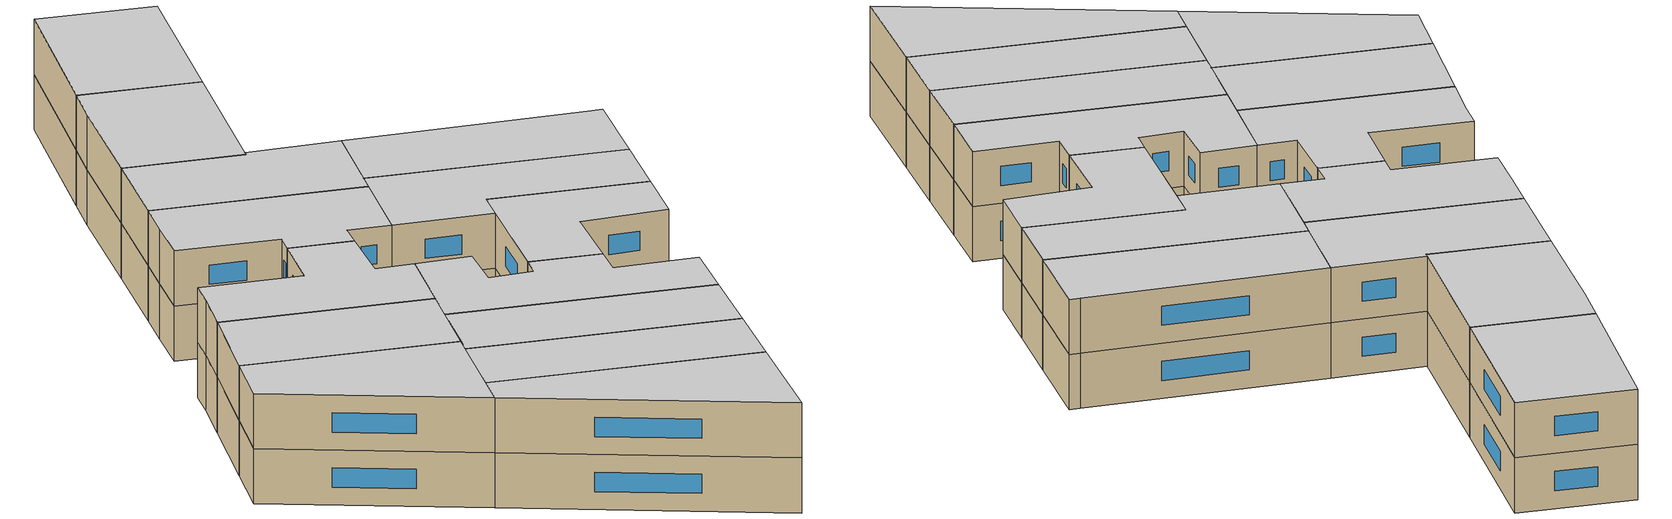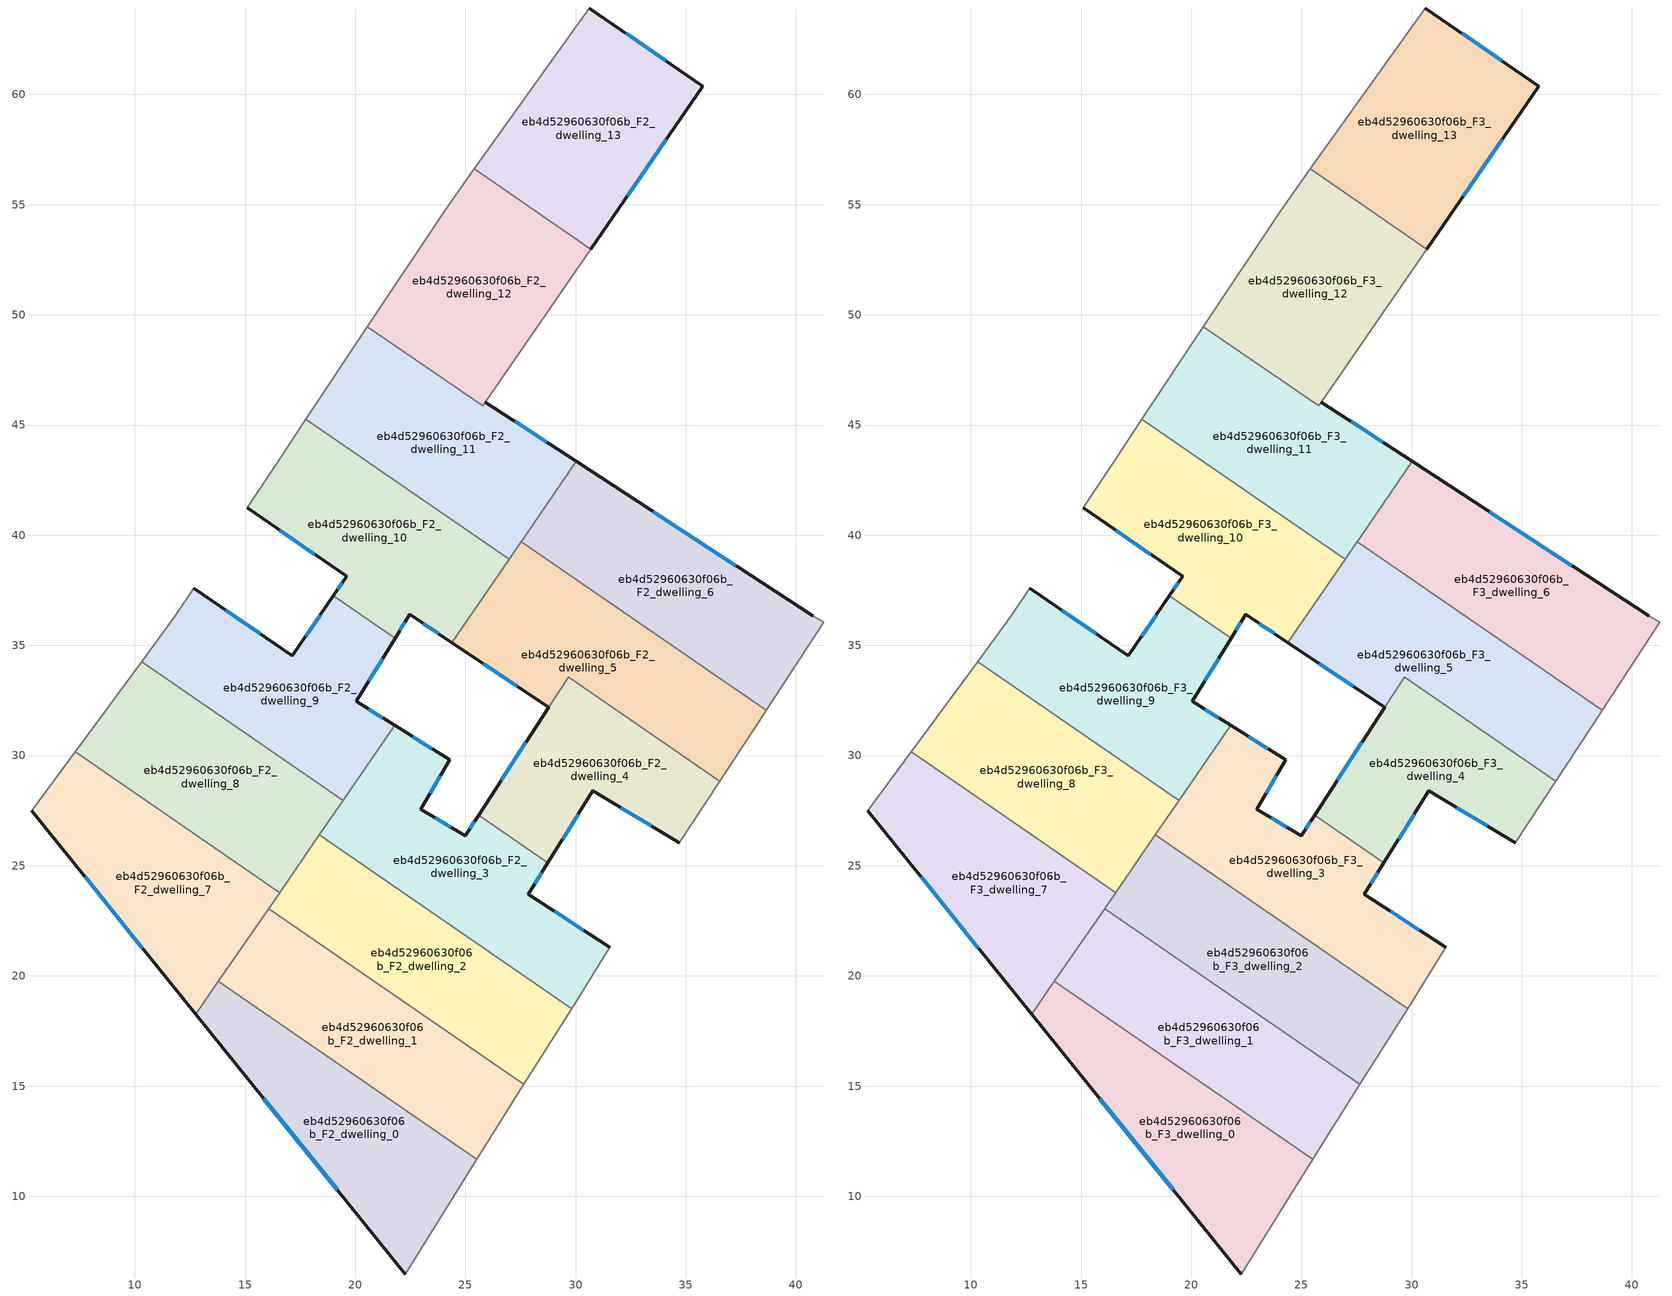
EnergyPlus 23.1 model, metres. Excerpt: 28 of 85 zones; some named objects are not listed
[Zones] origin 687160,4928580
eb4d52960630f06b_F2_dwelling_0
 floor to eb4d52960630f06b_F1_dwelling_0 (EU_floor_Construction): 25.53,11.68 22.26,6.48 12.77,18.26 13.8,19.75 z6
 wall outside (EU_wall_Construction): 12.77,18.26 22.26,6.48 z6:9
 wall to eb4d52960630f06b_F2_dwelling_1 (EU_wall_Construction): 25.53,11.68 13.8,19.75 z6:9
 wall adiabatic (EU_wall_Construction): 22.26,6.48 25.53,11.68 z6:9
 wall to eb4d52960630f06b_F2_dwelling_7 (EU_wall_Construction): 13.8,19.75 12.77,18.26 z6:9
 window (EU_Window_Construction): 15.86,14.43 19.17,10.31 z6.98:8.02
eb4d52960630f06b_F2_dwelling_1
 floor to eb4d52960630f06b_F1_dwelling_1 (EU_floor_Construction): 27.66,15.08 25.53,11.68 13.8,19.75 16.07,23.05 z6
 wall to eb4d52960630f06b_F2_dwelling_2 (EU_wall_Construction): 27.66,15.08 16.07,23.05 z6:9
 wall adiabatic (EU_wall_Construction): 25.53,11.68 27.66,15.08 z6:9
 wall to eb4d52960630f06b_F2_dwelling_7 (EU_wall_Construction): 16.07,23.05 13.8,19.75 z6:9
eb4d52960630f06b_F2_dwelling_10
 floor to eb4d52960630f06b_F1_dwelling_10 (EU_floor_Construction): 26.98,38.91 24.38,35.13 22.47,36.41 21.81,35.33 19.01,37.25 19.61,38.13 15.1,41.25 16.54,43.42 17.76,45.25 z6
 wall outside (EU_wall_Construction): 21.81,35.33 22.47,36.41 24.38,35.13 / 15.1,41.25 19.61,38.13 19.01,37.25 z6:9
 wall adiabatic (EU_wall_Construction): 17.76,45.25 16.54,43.42 15.1,41.25 z6:9
 wall to eb4d52960630f06b_F2_dwelling_11 (EU_wall_Construction): 26.98,38.91 17.76,45.25 z6:9
 wall to eb4d52960630f06b_F2_dwelling_9 (EU_wall_Construction): 19.01,37.25 21.81,35.33 z6:9
 wall to eb4d52960630f06b_F2_dwelling_5 (EU_wall_Construction): 24.38,35.13 26.98,38.91 z6:9
 window (EU_Window_Construction): 23.09,35.99 23.76,35.54 / 22.03,35.68 22.26,36.05 / 19.42,37.85 19.21,37.54 / 16.57,40.23 18.15,39.15 z6.98:8.02
eb4d52960630f06b_F2_dwelling_11
 floor to eb4d52960630f06b_F1_dwelling_11 (EU_floor_Construction): 25.91,46.04 30.04,43.35 26.98,38.91 17.76,45.25 20.56,49.46 25.79,45.86 z6
 wall outside (EU_wall_Construction): 30.04,43.35 25.91,46.04 z6:9
 wall adiabatic (EU_wall_Construction): 20.56,49.46 17.76,45.25 z6:9
 wall to eb4d52960630f06b_F2_dwelling_12 (EU_wall_Construction): 25.91,46.04 25.79,45.86 20.56,49.46 z6:9
 wall to eb4d52960630f06b_F2_dwelling_6 (EU_wall_Construction): 27.54,39.72 27.73,40 30.04,43.35 z6:9
 wall to eb4d52960630f06b_F2_dwelling_5 (EU_wall_Construction): 26.98,38.91 27.51,39.67 27.54,39.71 z6:9
 window (EU_Window_Construction): 28.7,44.23 27.25,45.17 z6.98:8.02
eb4d52960630f06b_F2_dwelling_12
 floor to eb4d52960630f06b_F1_dwelling_12 (EU_floor_Construction): 30.69,52.99 25.91,46.04 25.79,45.86 20.56,49.46 24.06,54.73 25.41,56.62 z6
 wall adiabatic (EU_wall_Construction): 25.41,56.62 24.06,54.73 20.56,49.46 / 25.91,46.04 30.69,52.99 z6:9
 wall to eb4d52960630f06b_F2_dwelling_13 (EU_wall_Construction): 30.69,52.99 25.41,56.62 z6:9
eb4d52960630f06b_F2_dwelling_13
 floor to eb4d52960630f06b_F1_dwelling_13 (EU_floor_Construction): 35.77,60.37 30.69,52.99 25.41,56.62 30.62,63.92 z6
 wall outside (EU_wall_Construction): 30.69,52.99 35.77,60.37 30.62,63.92 z6:9
 wall adiabatic (EU_wall_Construction): 30.62,63.92 25.41,56.62 z6:9
 window (EU_Window_Construction): 34.1,61.53 32.3,62.77 / 32.34,55.39 34.12,57.97 z6.98:8.02
eb4d52960630f06b_F2_dwelling_2
 floor to eb4d52960630f06b_F1_dwelling_2 (EU_floor_Construction): 29.82,18.52 27.66,15.08 16.07,23.05 18.37,26.4 z6
 wall to eb4d52960630f06b_F2_dwelling_3 (EU_wall_Construction): 29.82,18.52 18.37,26.4 z6:9
 wall adiabatic (EU_wall_Construction): 27.66,15.08 29.82,18.52 z6:9
 wall to eb4d52960630f06b_F2_dwelling_8 (EU_wall_Construction): 18.37,26.4 16.57,23.78 z6:9
 wall to eb4d52960630f06b_F2_dwelling_7 (EU_wall_Construction): 16.57,23.78 16.07,23.05 z6:9
eb4d52960630f06b_F2_dwelling_3
 floor to eb4d52960630f06b_F1_dwelling_3 (EU_floor_Construction): 28.75,25.14 27.86,23.71 31.56,21.29 29.82,18.52 18.37,26.4 21.79,31.37 24.29,29.8 22.97,27.58 24.99,26.37 25.6,27.3 z6
 wall outside (EU_wall_Construction): 25.6,27.3 24.99,26.37 22.97,27.58 24.29,29.8 21.79,31.37 / 31.56,21.29 27.86,23.71 28.75,25.14 z6:9
 wall to eb4d52960630f06b_F2_dwelling_4 (EU_wall_Construction): 28.75,25.14 25.6,27.3 z6:9
 wall adiabatic (EU_wall_Construction): 29.82,18.52 31.56,21.29 z6:9
 wall to eb4d52960630f06b_F2_dwelling_9 (EU_wall_Construction): 21.79,31.37 19.45,27.96 z6:9
 wall to eb4d52960630f06b_F2_dwelling_8 (EU_wall_Construction): 19.45,27.96 18.37,26.4 z6:9
 window (EU_Window_Construction): 24.33,26.76 23.63,27.18 / 25.4,27 25.19,26.67 / 28.15,24.18 28.46,24.68 / 30.36,22.08 29.06,22.93 / 23.48,30.31 22.61,30.86 / 23.4,28.3 23.86,29.08 z6.98:8.02
eb4d52960630f06b_F2_dwelling_4
 floor to eb4d52960630f06b_F1_dwelling_4 (EU_floor_Construction): 36.55,28.84 34.71,26.04 30.78,28.42 28.75,25.14 25.6,27.3 29.69,33.57 z6
 wall outside (EU_wall_Construction): 28.75,25.14 30.78,28.42 34.71,26.04 / 28.78,32.18 25.6,27.3 z6:9
 wall adiabatic (EU_wall_Construction): 34.71,26.04 36.55,28.84 z6:9
 wall to eb4d52960630f06b_F2_dwelling_5 (EU_wall_Construction): 36.55,28.84 29.69,33.57 / 29.68,33.57 28.78,32.18 z6:9
 window (EU_Window_Construction): 32.06,27.64 33.43,26.81 / 29.41,26.2 30.12,27.35 / 27.75,30.6 26.64,28.89 z6.98:8.02
eb4d52960630f06b_F2_dwelling_5
 floor to eb4d52960630f06b_F1_dwelling_5 (EU_floor_Construction): 38.66,32.06 38.63,32.02 36.55,28.84 29.68,33.57 28.78,32.18 24.38,35.13 27.51,39.67 27.54,39.71 z6
 wall outside (EU_wall_Construction): 24.38,35.13 28.78,32.18 z6:9
 wall to eb4d52960630f06b_F2_dwelling_6 (EU_wall_Construction): 38.66,32.06 27.54,39.71 z6:9
 wall adiabatic (EU_wall_Construction): 36.55,28.84 38.63,32.02 38.66,32.06 z6:9
 window (EU_Window_Construction): 25.81,34.17 27.35,33.14 z6.98:8.02
eb4d52960630f06b_F2_dwelling_6
 floor to eb4d52960630f06b_F1_dwelling_6 (EU_floor_Construction): 40.76,36.34 41.26,36.04 38.66,32.06 27.54,39.71 27.73,40 30.04,43.35 z6
 wall outside (EU_wall_Construction): 40.76,36.34 30.04,43.35 z6:9
 wall adiabatic (EU_wall_Construction): 38.66,32.06 41.26,36.04 40.76,36.34 z6:9
 window (EU_Window_Construction): 37.27,38.62 33.52,41.07 z6.98:8.02
eb4d52960630f06b_F2_dwelling_7
 floor to eb4d52960630f06b_F1_dwelling_7 (EU_floor_Construction): 16.57,23.78 12.77,18.26 5.32,27.5 7.29,30.17 z6
 wall outside (EU_wall_Construction): 5.32,27.5 12.77,18.26 z6:9
 wall adiabatic (EU_wall_Construction): 7.29,30.17 5.32,27.5 z6:9
 wall to eb4d52960630f06b_F2_dwelling_8 (EU_wall_Construction): 16.57,23.78 7.29,30.17 z6:9
 window (EU_Window_Construction): 7.74,24.5 10.35,21.27 z6.98:8.02
eb4d52960630f06b_F2_dwelling_8
 floor to eb4d52960630f06b_F1_dwelling_8 (EU_floor_Construction): 19.45,27.96 16.57,23.78 7.29,30.17 10.3,34.26 z6
 wall adiabatic (EU_wall_Construction): 10.3,34.26 7.29,30.17 z6:9
 wall to eb4d52960630f06b_F2_dwelling_9 (EU_wall_Construction): 19.44,27.97 10.3,34.26 z6:9
eb4d52960630f06b_F2_dwelling_9
 floor to eb4d52960630f06b_F1_dwelling_9 (EU_floor_Construction): 21.81,35.33 20.05,32.46 21.79,31.37 19.44,27.97 10.3,34.26 11.84,36.34 12.67,37.59 17.15,34.54 19.01,37.25 z6
 wall outside (EU_wall_Construction): 19.01,37.25 17.15,34.54 12.67,37.59 / 21.79,31.37 20.05,32.46 21.81,35.33 z6:9
 wall adiabatic (EU_wall_Construction): 12.67,37.59 11.84,36.34 10.3,34.26 z6:9
 window (EU_Window_Construction): 15.7,35.53 14.13,36.6 / 18.41,36.37 17.76,35.42 / 20.62,33.4 21.24,34.4 / 21.23,31.73 20.62,32.11 z6.98:8.02
eb4d52960630f06b_F3_dwelling_0
 floor to eb4d52960630f06b_F2_dwelling_0 (EU_floor_Construction): 25.53,11.68 22.26,6.48 12.77,18.26 13.8,19.75 z9
 wall outside (EU_wall_Construction): 12.77,18.26 22.26,6.48 z9:12
 wall to eb4d52960630f06b_F3_dwelling_1 (EU_wall_Construction): 25.53,11.68 13.8,19.75 z9:12
 wall adiabatic (EU_wall_Construction): 22.26,6.48 25.53,11.68 z9:12
 wall to eb4d52960630f06b_F3_dwelling_7 (EU_wall_Construction): 13.8,19.75 12.77,18.26 z9:12
 window (EU_Window_Construction): 15.86,14.43 19.17,10.31 z9.98:11.02
 ceiling to eb4d52960630f06b_F4_dwelling_0 (EU_floor_Construction): 22.26,6.48 25.53,11.68 13.8,19.75 12.77,18.26 z12
eb4d52960630f06b_F3_dwelling_1
 floor to eb4d52960630f06b_F2_dwelling_1 (EU_floor_Construction): 27.66,15.08 25.53,11.68 13.8,19.75 16.07,23.05 z9
 wall to eb4d52960630f06b_F3_dwelling_2 (EU_wall_Construction): 27.66,15.08 16.07,23.05 z9:12
 wall adiabatic (EU_wall_Construction): 25.53,11.68 27.66,15.08 z9:12
 wall to eb4d52960630f06b_F3_dwelling_7 (EU_wall_Construction): 16.07,23.05 13.8,19.75 z9:12
 ceiling to eb4d52960630f06b_F4_dwelling_1 (EU_floor_Construction): 25.53,11.68 27.66,15.08 16.07,23.05 13.8,19.75 z12
eb4d52960630f06b_F3_dwelling_10
 floor to eb4d52960630f06b_F2_dwelling_10 (EU_floor_Construction): 26.98,38.91 24.38,35.13 22.47,36.41 21.81,35.33 19.01,37.25 19.61,38.13 15.1,41.25 16.54,43.42 17.76,45.25 z9
 wall outside (EU_wall_Construction): 21.81,35.33 22.47,36.41 24.38,35.13 / 15.1,41.25 19.61,38.13 19.01,37.25 z9:12
 wall adiabatic (EU_wall_Construction): 17.76,45.25 16.54,43.42 15.1,41.25 z9:12
 wall to eb4d52960630f06b_F3_dwelling_11 (EU_wall_Construction): 26.98,38.91 17.76,45.25 z9:12
 wall to eb4d52960630f06b_F3_dwelling_9 (EU_wall_Construction): 19.01,37.25 21.81,35.33 z9:12
 wall to eb4d52960630f06b_F3_dwelling_5 (EU_wall_Construction): 24.38,35.13 26.98,38.91 z9:12
 window (EU_Window_Construction): 23.09,35.99 23.76,35.54 / 22.03,35.68 22.26,36.05 / 19.42,37.85 19.21,37.54 / 16.57,40.23 18.15,39.15 z9.98:11.02
 ceiling to eb4d52960630f06b_F4_dwelling_10 (EU_floor_Construction): 24.38,35.13 26.98,38.91 17.76,45.25 16.54,43.42 15.1,41.25 19.61,38.13 19.01,37.25 21.81,35.33 22.47,36.41 z12
eb4d52960630f06b_F3_dwelling_11
 floor to eb4d52960630f06b_F2_dwelling_11 (EU_floor_Construction): 25.91,46.04 30.04,43.35 26.98,38.91 17.76,45.25 20.56,49.46 25.79,45.86 z9
 wall outside (EU_wall_Construction): 30.04,43.35 25.91,46.04 z9:12
 wall adiabatic (EU_wall_Construction): 20.56,49.46 17.76,45.25 z9:12
 wall to eb4d52960630f06b_F3_dwelling_12 (EU_wall_Construction): 25.91,46.04 25.79,45.86 20.56,49.46 z9:12
 wall to eb4d52960630f06b_F3_dwelling_6 (EU_wall_Construction): 27.54,39.72 27.73,40 30.04,43.35 z9:12
 wall to eb4d52960630f06b_F3_dwelling_5 (EU_wall_Construction): 26.98,38.91 27.51,39.67 27.54,39.71 z9:12
 window (EU_Window_Construction): 28.7,44.23 27.25,45.17 z9.98:11.02
 ceiling to eb4d52960630f06b_F4_dwelling_11 (EU_floor_Construction): 26.98,38.91 30.04,43.35 25.91,46.04 25.79,45.86 20.56,49.46 17.76,45.25 z12
eb4d52960630f06b_F3_dwelling_12
 floor to eb4d52960630f06b_F2_dwelling_12 (EU_floor_Construction): 30.69,52.99 25.91,46.04 25.79,45.86 20.56,49.46 24.06,54.73 25.41,56.62 z9
 wall adiabatic (EU_wall_Construction): 25.41,56.62 24.06,54.73 20.56,49.46 / 25.91,46.04 30.69,52.99 z9:12
 wall to eb4d52960630f06b_F3_dwelling_13 (EU_wall_Construction): 30.69,52.99 25.41,56.62 z9:12
 ceiling to eb4d52960630f06b_F4_dwelling_12 (EU_floor_Construction): 25.91,46.04 30.69,52.99 25.41,56.62 24.06,54.73 20.56,49.46 25.79,45.86 z12
eb4d52960630f06b_F3_dwelling_13
 floor to eb4d52960630f06b_F2_dwelling_13 (EU_floor_Construction): 35.77,60.37 30.69,52.99 25.41,56.62 30.62,63.92 z9
 wall outside (EU_wall_Construction): 30.69,52.99 35.77,60.37 30.62,63.92 z9:12
 wall adiabatic (EU_wall_Construction): 30.62,63.92 25.41,56.62 z9:12
 window (EU_Window_Construction): 34.1,61.53 32.3,62.77 / 32.34,55.39 34.12,57.97 z9.98:11.02
 ceiling to eb4d52960630f06b_F4_dwelling_13 (EU_floor_Construction): 30.69,52.99 35.77,60.37 30.62,63.92 25.41,56.62 z12
eb4d52960630f06b_F3_dwelling_2
 floor to eb4d52960630f06b_F2_dwelling_2 (EU_floor_Construction): 29.82,18.52 27.66,15.08 16.07,23.05 18.37,26.4 z9
 wall to eb4d52960630f06b_F3_dwelling_3 (EU_wall_Construction): 29.82,18.52 18.37,26.4 z9:12
 wall adiabatic (EU_wall_Construction): 27.66,15.08 29.82,18.52 z9:12
 wall to eb4d52960630f06b_F3_dwelling_8 (EU_wall_Construction): 18.37,26.4 16.57,23.78 z9:12
 wall to eb4d52960630f06b_F3_dwelling_7 (EU_wall_Construction): 16.57,23.78 16.07,23.05 z9:12
 ceiling to eb4d52960630f06b_F4_dwelling_2 (EU_floor_Construction): 27.66,15.08 29.82,18.52 18.37,26.4 16.07,23.05 z12
eb4d52960630f06b_F3_dwelling_3
 floor to eb4d52960630f06b_F2_dwelling_3 (EU_floor_Construction): 28.75,25.14 27.86,23.71 31.56,21.29 29.82,18.52 18.37,26.4 21.79,31.37 24.29,29.8 22.97,27.58 24.99,26.37 25.6,27.3 z9
 wall outside (EU_wall_Construction): 25.6,27.3 24.99,26.37 22.97,27.58 24.29,29.8 21.79,31.37 / 31.56,21.29 27.86,23.71 28.75,25.14 z9:12
 wall to eb4d52960630f06b_F3_dwelling_4 (EU_wall_Construction): 28.75,25.14 25.6,27.3 z9:12
 wall adiabatic (EU_wall_Construction): 29.82,18.52 31.56,21.29 z9:12
 wall to eb4d52960630f06b_F3_dwelling_9 (EU_wall_Construction): 21.79,31.37 19.45,27.96 z9:12
 wall to eb4d52960630f06b_F3_dwelling_8 (EU_wall_Construction): 19.45,27.96 18.37,26.4 z9:12
 window (EU_Window_Construction): 24.33,26.76 23.63,27.18 / 25.4,27 25.19,26.67 / 28.15,24.18 28.46,24.68 / 30.36,22.08 29.06,22.93 / 23.48,30.31 22.61,30.86 / 23.4,28.3 23.86,29.08 z9.98:11.02
 ceiling to eb4d52960630f06b_F4_dwelling_3 (EU_floor_Construction): 29.82,18.52 31.56,21.29 27.86,23.71 28.75,25.14 25.6,27.3 24.99,26.37 22.97,27.58 24.29,29.8 21.79,31.37 18.37,26.4 z12
eb4d52960630f06b_F3_dwelling_4
 floor to eb4d52960630f06b_F2_dwelling_4 (EU_floor_Construction): 36.55,28.84 34.71,26.04 30.78,28.42 28.75,25.14 25.6,27.3 29.69,33.57 z9
 wall outside (EU_wall_Construction): 28.75,25.14 30.78,28.42 34.71,26.04 / 28.78,32.18 25.6,27.3 z9:12
 wall adiabatic (EU_wall_Construction): 34.71,26.04 36.55,28.84 z9:12
 wall to eb4d52960630f06b_F3_dwelling_5 (EU_wall_Construction): 36.55,28.84 29.69,33.57 / 29.68,33.57 28.78,32.18 z9:12
 window (EU_Window_Construction): 32.06,27.64 33.43,26.81 / 29.41,26.2 30.12,27.35 / 27.75,30.6 26.64,28.89 z9.98:11.02
 ceiling to eb4d52960630f06b_F4_dwelling_4 (EU_floor_Construction): 34.71,26.04 36.55,28.84 29.69,33.57 25.6,27.3 28.75,25.14 30.78,28.42 z12
eb4d52960630f06b_F3_dwelling_5
 floor to eb4d52960630f06b_F2_dwelling_5 (EU_floor_Construction): 38.66,32.06 38.63,32.02 36.55,28.84 29.68,33.57 28.78,32.18 24.38,35.13 27.51,39.67 27.54,39.71 z9
 wall outside (EU_wall_Construction): 24.38,35.13 28.78,32.18 z9:12
 wall to eb4d52960630f06b_F3_dwelling_6 (EU_wall_Construction): 38.66,32.06 27.54,39.71 z9:12
 wall adiabatic (EU_wall_Construction): 36.55,28.84 38.63,32.02 38.66,32.06 z9:12
 window (EU_Window_Construction): 25.81,34.17 27.35,33.14 z9.98:11.02
 ceiling to eb4d52960630f06b_F4_dwelling_5 (EU_floor_Construction): 36.55,28.84 38.63,32.02 38.66,32.06 27.54,39.71 27.51,39.67 24.38,35.13 28.78,32.18 29.68,33.57 z12
eb4d52960630f06b_F3_dwelling_6
 floor to eb4d52960630f06b_F2_dwelling_6 (EU_floor_Construction): 40.76,36.34 41.26,36.04 38.66,32.06 27.54,39.71 27.73,40 30.04,43.35 z9
 wall outside (EU_wall_Construction): 40.76,36.34 30.04,43.35 z9:12
 wall adiabatic (EU_wall_Construction): 38.66,32.06 41.26,36.04 40.76,36.34 z9:12
 window (EU_Window_Construction): 37.27,38.62 33.52,41.07 z9.98:11.02
 ceiling to eb4d52960630f06b_F4_dwelling_6 (EU_floor_Construction): 38.66,32.06 41.26,36.04 40.76,36.34 30.04,43.35 27.73,40 27.54,39.71 z12
eb4d52960630f06b_F3_dwelling_7
 floor to eb4d52960630f06b_F2_dwelling_7 (EU_floor_Construction): 16.57,23.78 12.77,18.26 5.32,27.5 7.29,30.17 z9
 wall outside (EU_wall_Construction): 5.32,27.5 12.77,18.26 z9:12
 wall adiabatic (EU_wall_Construction): 7.29,30.17 5.32,27.5 z9:12
 wall to eb4d52960630f06b_F3_dwelling_8 (EU_wall_Construction): 16.57,23.78 7.29,30.17 z9:12
 window (EU_Window_Construction): 7.74,24.5 10.35,21.27 z9.98:11.02
 ceiling to eb4d52960630f06b_F4_dwelling_7 (EU_floor_Construction): 12.77,18.26 16.57,23.78 7.29,30.17 5.32,27.5 z12
eb4d52960630f06b_F3_dwelling_8
 floor to eb4d52960630f06b_F2_dwelling_8 (EU_floor_Construction): 19.45,27.96 16.57,23.78 7.29,30.17 10.3,34.26 z9
 wall adiabatic (EU_wall_Construction): 10.3,34.26 7.29,30.17 z9:12
 wall to eb4d52960630f06b_F3_dwelling_9 (EU_wall_Construction): 19.44,27.97 10.3,34.26 z9:12
 ceiling to eb4d52960630f06b_F4_dwelling_8 (EU_floor_Construction): 16.57,23.78 19.45,27.96 10.3,34.26 7.29,30.17 z12
eb4d52960630f06b_F3_dwelling_9
 floor to eb4d52960630f06b_F2_dwelling_9 (EU_floor_Construction): 21.81,35.33 20.05,32.46 21.79,31.37 19.44,27.97 10.3,34.26 11.84,36.34 12.67,37.59 17.15,34.54 19.01,37.25 z9
 wall outside (EU_wall_Construction): 19.01,37.25 17.15,34.54 12.67,37.59 / 21.79,31.37 20.05,32.46 21.81,35.33 z9:12
 wall adiabatic (EU_wall_Construction): 12.67,37.59 11.84,36.34 10.3,34.26 z9:12
 window (EU_Window_Construction): 15.7,35.53 14.13,36.6 / 18.41,36.37 17.76,35.42 / 20.62,33.4 21.24,34.4 / 21.23,31.73 20.62,32.11 z9.98:11.02
 ceiling to eb4d52960630f06b_F4_dwelling_9 (EU_floor_Construction): 19.44,27.97 21.79,31.37 20.05,32.46 21.81,35.33 19.01,37.25 17.15,34.54 12.67,37.59 11.84,36.34 10.3,34.26 z12
[Building]
EU S2 Campaign: North Axis=0; Terrain=City; Solar Distribution=FullExterior
[Site:Location]
Bologna: Latitude=44.5; Longitude=11.25; Time Zone=1; Elevation=37
[SizingPeriod:WeatherFileDays]
AnnualSizingPeriod: Begin Month=1; Begin Day of Month=1; End Month=12; End Day of Month=31; Day of Week for Start Day=Monday; Use Weather File Daylight Saving Period=No; Use Weather File Rain and Snow Indicators=No
[MATERIAL]
EU_InternalMass_Material: Roughness=MediumRough; Thickness=0.1; Conductivity=1; Density=1800; Specific Heat=900; Thermal Absorptance=0.9; Solar Absorptance=0.7; Visible Absorptance=0.7
[MATERIAL:NOMASS] Roughness=MediumRough; Thermal Absorptance=0.9; Solar Absorptance=0.7; Visible Absorptance=0.7
Name | Thermal Resistance
EU_wall_NoMass | 0.905828
EU_floor_NoMass | 0.67114
[WINDOWMATERIAL:SIMPLEGLAZINGSYSTEM]
EU_Window_SimpleGlazing: UFactor=4.52486; Solar Heat Gain Coefficient=0.85; Visible Transmittance=0.85
[CONSTRUCTION]
EU_wall_Construction: EU_wall_NoMass
EU_floor_Construction: EU_floor_NoMass
EU_Window_Construction: EU_Window_SimpleGlazing
EU_InternalMass_Construction: EU_InternalMass_Material
[ZONE] Type=1; Multiplier=1; Ceiling Height=autocalculate; Floor Area=autocalculate; Part of Total Floor Area=Yes
Name | Volume
eb4d52960630f06b_F2_dwelling_0; eb4d52960630f06b_F3_dwelling_0 | 170.355
eb4d52960630f06b_F2_dwelling_1; eb4d52960630f06b_F3_dwelling_1 | 170.364
eb4d52960630f06b_F2_dwelling_10; eb4d52960630f06b_F3_dwelling_10 | 170.358
eb4d52960630f06b_F2_dwelling_11; eb4d52960630f06b_F3_dwelling_11 | 174.502
eb4d52960630f06b_F2_dwelling_12; eb4d52960630f06b_F3_dwelling_12 | 166.239
eb4d52960630f06b_F2_dwelling_13; eb4d52960630f06b_F3_dwelling_13 | 170.361
eb4d52960630f06b_F2_dwelling_2; eb4d52960630f06b_F3_dwelling_2 | 170.344
eb4d52960630f06b_F2_dwelling_3; eb4d52960630f06b_F3_dwelling_3 | 181.662
eb4d52960630f06b_F2_dwelling_4; eb4d52960630f06b_F3_dwelling_4 | 132.296
eb4d52960630f06b_F2_dwelling_5; eb4d52960630f06b_F3_dwelling_5 | 182.89
eb4d52960630f06b_F2_dwelling_6; eb4d52960630f06b_F3_dwelling_6 | 184.537
eb4d52960630f06b_F2_dwelling_7; eb4d52960630f06b_F3_dwelling_7; eb4d52960630f06b_F2_dwelling_9; eb4d52960630f06b_F3_dwelling_9 | 170.336
eb4d52960630f06b_F2_dwelling_8; eb4d52960630f06b_F3_dwelling_8 | 170.363
[INTERNALMASS] Construction=EU_InternalMass_Construction
Name | Zone or ZoneList | Surface Area
eb4d52960630f06b_F2_dwelling_0_EU_InternalMass | eb4d52960630f06b_F2_dwelling_0 | 56.7851
eb4d52960630f06b_F2_dwelling_1_EU_InternalMass | eb4d52960630f06b_F2_dwelling_1 | 56.7878
eb4d52960630f06b_F2_dwelling_2_EU_InternalMass | eb4d52960630f06b_F2_dwelling_2 | 56.7816
eb4d52960630f06b_F2_dwelling_3_EU_InternalMass | eb4d52960630f06b_F2_dwelling_3 | 60.5586
eb4d52960630f06b_F2_dwelling_4_EU_InternalMass | eb4d52960630f06b_F2_dwelling_4 | 44.1194
eb4d52960630f06b_F2_dwelling_5_EU_InternalMass | eb4d52960630f06b_F2_dwelling_5 | 60.9676
eb4d52960630f06b_F2_dwelling_6_EU_InternalMass | eb4d52960630f06b_F2_dwelling_6 | 61.5111
eb4d52960630f06b_F2_dwelling_7_EU_InternalMass | eb4d52960630f06b_F2_dwelling_7 | 56.7817
eb4d52960630f06b_F2_dwelling_8_EU_InternalMass | eb4d52960630f06b_F2_dwelling_8 | 56.7877
eb4d52960630f06b_F2_dwelling_9_EU_InternalMass | eb4d52960630f06b_F2_dwelling_9 | 56.7881
eb4d52960630f06b_F2_dwelling_10_EU_InternalMass | eb4d52960630f06b_F2_dwelling_10 | 56.786
eb4d52960630f06b_F2_dwelling_11_EU_InternalMass | eb4d52960630f06b_F2_dwelling_11 | 58.1675
eb4d52960630f06b_F2_dwelling_12_EU_InternalMass | eb4d52960630f06b_F2_dwelling_12 | 55.413
eb4d52960630f06b_F2_dwelling_13_EU_InternalMass | eb4d52960630f06b_F2_dwelling_13 | 56.787
eb4d52960630f06b_F3_dwelling_0_EU_InternalMass | eb4d52960630f06b_F3_dwelling_0 | 56.7851
eb4d52960630f06b_F3_dwelling_1_EU_InternalMass | eb4d52960630f06b_F3_dwelling_1 | 56.7878
eb4d52960630f06b_F3_dwelling_2_EU_InternalMass | eb4d52960630f06b_F3_dwelling_2 | 56.7816
eb4d52960630f06b_F3_dwelling_3_EU_InternalMass | eb4d52960630f06b_F3_dwelling_3 | 60.5586
eb4d52960630f06b_F3_dwelling_4_EU_InternalMass | eb4d52960630f06b_F3_dwelling_4 | 44.1194
eb4d52960630f06b_F3_dwelling_5_EU_InternalMass | eb4d52960630f06b_F3_dwelling_5 | 60.9676
eb4d52960630f06b_F3_dwelling_6_EU_InternalMass | eb4d52960630f06b_F3_dwelling_6 | 61.5111
eb4d52960630f06b_F3_dwelling_7_EU_InternalMass | eb4d52960630f06b_F3_dwelling_7 | 56.7817
eb4d52960630f06b_F3_dwelling_8_EU_InternalMass | eb4d52960630f06b_F3_dwelling_8 | 56.7877
eb4d52960630f06b_F3_dwelling_9_EU_InternalMass | eb4d52960630f06b_F3_dwelling_9 | 56.7881
eb4d52960630f06b_F3_dwelling_10_EU_InternalMass | eb4d52960630f06b_F3_dwelling_10 | 56.786
eb4d52960630f06b_F3_dwelling_11_EU_InternalMass | eb4d52960630f06b_F3_dwelling_11 | 58.1675
eb4d52960630f06b_F3_dwelling_12_EU_InternalMass | eb4d52960630f06b_F3_dwelling_12 | 55.413
eb4d52960630f06b_F3_dwelling_13_EU_InternalMass | eb4d52960630f06b_F3_dwelling_13 | 56.787
[OTHEREQUIPMENT] Fuel Type=Electricity; Design Level Calculation Method=Watts/Area; Power per Zone Floor Area=1; Fraction Latent=0; Fraction Radiant=0; Fraction Lost=0; Carbon Dioxide Generation Rate=0; EndUse Subcategory=EU_Step8_InternalGains
Name | Zone or ZoneList or Space or SpaceList | Schedule
EU_Step8_InternalGain_eb4d52960630f06b_F2_dwelling_0_f000 | eb4d52960630f06b_F2_dwelling_0 | EU_Step8_GainSchedule_eb4d52960630f06b_F2_dwelling_0_f000
EU_Step8_InternalGain_eb4d52960630f06b_F2_dwelling_1_f000 | eb4d52960630f06b_F2_dwelling_1 | EU_Step8_GainSchedule_eb4d52960630f06b_F2_dwelling_1_f000
EU_Step8_InternalGain_eb4d52960630f06b_F2_dwelling_2_f000 | eb4d52960630f06b_F2_dwelling_2 | EU_Step8_GainSchedule_eb4d52960630f06b_F2_dwelling_2_f000
EU_Step8_InternalGain_eb4d52960630f06b_F2_dwelling_3_f000 | eb4d52960630f06b_F2_dwelling_3 | EU_Step8_GainSchedule_eb4d52960630f06b_F2_dwelling_3_f000
EU_Step8_InternalGain_eb4d52960630f06b_F2_dwelling_4_f000 | eb4d52960630f06b_F2_dwelling_4 | EU_Step8_GainSchedule_eb4d52960630f06b_F2_dwelling_4_f000
EU_Step8_InternalGain_eb4d52960630f06b_F2_dwelling_5_f000 | eb4d52960630f06b_F2_dwelling_5 | EU_Step8_GainSchedule_eb4d52960630f06b_F2_dwelling_5_f000
EU_Step8_InternalGain_eb4d52960630f06b_F2_dwelling_6_f000 | eb4d52960630f06b_F2_dwelling_6 | EU_Step8_GainSchedule_eb4d52960630f06b_F2_dwelling_6_f000
EU_Step8_InternalGain_eb4d52960630f06b_F2_dwelling_7_f000 | eb4d52960630f06b_F2_dwelling_7 | EU_Step8_GainSchedule_eb4d52960630f06b_F2_dwelling_7_f000
EU_Step8_InternalGain_eb4d52960630f06b_F2_dwelling_8_f000 | eb4d52960630f06b_F2_dwelling_8 | EU_Step8_GainSchedule_eb4d52960630f06b_F2_dwelling_8_f000
EU_Step8_InternalGain_eb4d52960630f06b_F2_dwelling_9_f000 | eb4d52960630f06b_F2_dwelling_9 | EU_Step8_GainSchedule_eb4d52960630f06b_F2_dwelling_9_f000
EU_Step8_InternalGain_eb4d52960630f06b_F2_dwelling_10_f000 | eb4d52960630f06b_F2_dwelling_10 | EU_Step8_GainSchedule_eb4d52960630f06b_F2_dwelling_10_f000
EU_Step8_InternalGain_eb4d52960630f06b_F2_dwelling_11_f000 | eb4d52960630f06b_F2_dwelling_11 | EU_Step8_GainSchedule_eb4d52960630f06b_F2_dwelling_11_f000
EU_Step8_InternalGain_eb4d52960630f06b_F2_dwelling_12_f000 | eb4d52960630f06b_F2_dwelling_12 | EU_Step8_GainSchedule_eb4d52960630f06b_F2_dwelling_12_f000
EU_Step8_InternalGain_eb4d52960630f06b_F2_dwelling_13_f000 | eb4d52960630f06b_F2_dwelling_13 | EU_Step8_GainSchedule_eb4d52960630f06b_F2_dwelling_13_f000
EU_Step8_InternalGain_eb4d52960630f06b_F3_dwelling_0_f000 | eb4d52960630f06b_F3_dwelling_0 | EU_Step8_GainSchedule_eb4d52960630f06b_F3_dwelling_0_f000
EU_Step8_InternalGain_eb4d52960630f06b_F3_dwelling_1_f000 | eb4d52960630f06b_F3_dwelling_1 | EU_Step8_GainSchedule_eb4d52960630f06b_F3_dwelling_1_f000
EU_Step8_InternalGain_eb4d52960630f06b_F3_dwelling_2_f000 | eb4d52960630f06b_F3_dwelling_2 | EU_Step8_GainSchedule_eb4d52960630f06b_F3_dwelling_2_f000
EU_Step8_InternalGain_eb4d52960630f06b_F3_dwelling_3_f000 | eb4d52960630f06b_F3_dwelling_3 | EU_Step8_GainSchedule_eb4d52960630f06b_F3_dwelling_3_f000
EU_Step8_InternalGain_eb4d52960630f06b_F3_dwelling_4_f000 | eb4d52960630f06b_F3_dwelling_4 | EU_Step8_GainSchedule_eb4d52960630f06b_F3_dwelling_4_f000
EU_Step8_InternalGain_eb4d52960630f06b_F3_dwelling_5_f000 | eb4d52960630f06b_F3_dwelling_5 | EU_Step8_GainSchedule_eb4d52960630f06b_F3_dwelling_5_f000
EU_Step8_InternalGain_eb4d52960630f06b_F3_dwelling_6_f000 | eb4d52960630f06b_F3_dwelling_6 | EU_Step8_GainSchedule_eb4d52960630f06b_F3_dwelling_6_f000
EU_Step8_InternalGain_eb4d52960630f06b_F3_dwelling_7_f000 | eb4d52960630f06b_F3_dwelling_7 | EU_Step8_GainSchedule_eb4d52960630f06b_F3_dwelling_7_f000
EU_Step8_InternalGain_eb4d52960630f06b_F3_dwelling_8_f000 | eb4d52960630f06b_F3_dwelling_8 | EU_Step8_GainSchedule_eb4d52960630f06b_F3_dwelling_8_f000
EU_Step8_InternalGain_eb4d52960630f06b_F3_dwelling_9_f000 | eb4d52960630f06b_F3_dwelling_9 | EU_Step8_GainSchedule_eb4d52960630f06b_F3_dwelling_9_f000
EU_Step8_InternalGain_eb4d52960630f06b_F3_dwelling_10_f000 | eb4d52960630f06b_F3_dwelling_10 | EU_Step8_GainSchedule_eb4d52960630f06b_F3_dwelling_10_f000
EU_Step8_InternalGain_eb4d52960630f06b_F3_dwelling_11_f000 | eb4d52960630f06b_F3_dwelling_11 | EU_Step8_GainSchedule_eb4d52960630f06b_F3_dwelling_11_f000
EU_Step8_InternalGain_eb4d52960630f06b_F3_dwelling_12_f000 | eb4d52960630f06b_F3_dwelling_12 | EU_Step8_GainSchedule_eb4d52960630f06b_F3_dwelling_12_f000
EU_Step8_InternalGain_eb4d52960630f06b_F3_dwelling_13_f000 | eb4d52960630f06b_F3_dwelling_13 | EU_Step8_GainSchedule_eb4d52960630f06b_F3_dwelling_13_f000
[ZONEVENTILATION:DESIGNFLOWRATE] Schedule=EU_AlwaysOn; Design Flow Rate Calculation Method=AirChanges/Hour; Air Changes per Hour=0.73129; Ventilation Type=Natural; Fan Pressure Rise=0; Fan Total Efficiency=1; Constant Term Coefficient=1; Temperature Term Coefficient=0; Velocity Term Coefficient=0; Velocity Squared Term Coefficient=0; Minimum Indoor Temperature=-100; Maximum Indoor Temperature=100; Delta Temperature=-100; Minimum Outdoor Temperature=-100; Maximum Outdoor Temperature=100; Maximum Wind Speed=40
Name | Zone or ZoneList or Space or SpaceList
EU_ConstantAir_eb4d52960630f06b_F2_dwelling_0 | eb4d52960630f06b_F2_dwelling_0
EU_ConstantAir_eb4d52960630f06b_F2_dwelling_1 | eb4d52960630f06b_F2_dwelling_1
EU_ConstantAir_eb4d52960630f06b_F2_dwelling_2 | eb4d52960630f06b_F2_dwelling_2
EU_ConstantAir_eb4d52960630f06b_F2_dwelling_3 | eb4d52960630f06b_F2_dwelling_3
EU_ConstantAir_eb4d52960630f06b_F2_dwelling_4 | eb4d52960630f06b_F2_dwelling_4
EU_ConstantAir_eb4d52960630f06b_F2_dwelling_5 | eb4d52960630f06b_F2_dwelling_5
EU_ConstantAir_eb4d52960630f06b_F2_dwelling_6 | eb4d52960630f06b_F2_dwelling_6
EU_ConstantAir_eb4d52960630f06b_F2_dwelling_7 | eb4d52960630f06b_F2_dwelling_7
EU_ConstantAir_eb4d52960630f06b_F2_dwelling_8 | eb4d52960630f06b_F2_dwelling_8
EU_ConstantAir_eb4d52960630f06b_F2_dwelling_9 | eb4d52960630f06b_F2_dwelling_9
EU_ConstantAir_eb4d52960630f06b_F2_dwelling_10 | eb4d52960630f06b_F2_dwelling_10
EU_ConstantAir_eb4d52960630f06b_F2_dwelling_11 | eb4d52960630f06b_F2_dwelling_11
EU_ConstantAir_eb4d52960630f06b_F2_dwelling_12 | eb4d52960630f06b_F2_dwelling_12
EU_ConstantAir_eb4d52960630f06b_F2_dwelling_13 | eb4d52960630f06b_F2_dwelling_13
EU_ConstantAir_eb4d52960630f06b_F3_dwelling_0 | eb4d52960630f06b_F3_dwelling_0
EU_ConstantAir_eb4d52960630f06b_F3_dwelling_1 | eb4d52960630f06b_F3_dwelling_1
EU_ConstantAir_eb4d52960630f06b_F3_dwelling_2 | eb4d52960630f06b_F3_dwelling_2
EU_ConstantAir_eb4d52960630f06b_F3_dwelling_3 | eb4d52960630f06b_F3_dwelling_3
EU_ConstantAir_eb4d52960630f06b_F3_dwelling_4 | eb4d52960630f06b_F3_dwelling_4
EU_ConstantAir_eb4d52960630f06b_F3_dwelling_5 | eb4d52960630f06b_F3_dwelling_5
EU_ConstantAir_eb4d52960630f06b_F3_dwelling_6 | eb4d52960630f06b_F3_dwelling_6
EU_ConstantAir_eb4d52960630f06b_F3_dwelling_7 | eb4d52960630f06b_F3_dwelling_7
EU_ConstantAir_eb4d52960630f06b_F3_dwelling_8 | eb4d52960630f06b_F3_dwelling_8
EU_ConstantAir_eb4d52960630f06b_F3_dwelling_9 | eb4d52960630f06b_F3_dwelling_9
EU_ConstantAir_eb4d52960630f06b_F3_dwelling_10 | eb4d52960630f06b_F3_dwelling_10
EU_ConstantAir_eb4d52960630f06b_F3_dwelling_11 | eb4d52960630f06b_F3_dwelling_11
EU_ConstantAir_eb4d52960630f06b_F3_dwelling_12 | eb4d52960630f06b_F3_dwelling_12
EU_ConstantAir_eb4d52960630f06b_F3_dwelling_13 | eb4d52960630f06b_F3_dwelling_13
[HVACTEMPLATE:THERMOSTAT] Constant Heating Setpoint=20; Constant Cooling Setpoint=50
EU_HeatOnly_eb4d52960630f06b_F2_dwelling_2; EU_HeatOnly_eb4d52960630f06b_F2_dwelling_3; EU_HeatOnly_eb4d52960630f06b_F2_dwelling_4; EU_HeatOnly_eb4d52960630f06b_F2_dwelling_5; EU_HeatOnly_eb4d52960630f06b_F2_dwelling_6; EU_HeatOnly_eb4d52960630f06b_F2_dwelling_7; EU_HeatOnly_eb4d52960630f06b_F2_dwelling_8; EU_HeatOnly_eb4d52960630f06b_F2_dwelling_9; EU_HeatOnly_eb4d52960630f06b_F2_dwelling_10; EU_HeatOnly_eb4d52960630f06b_F2_dwelling_11; EU_HeatOnly_eb4d52960630f06b_F2_dwelling_12; EU_HeatOnly_eb4d52960630f06b_F2_dwelling_13; EU_HeatOnly_eb4d52960630f06b_F3_dwelling_0; EU_HeatOnly_eb4d52960630f06b_F3_dwelling_1; EU_HeatOnly_eb4d52960630f06b_F3_dwelling_2; EU_HeatOnly_eb4d52960630f06b_F3_dwelling_3; EU_HeatOnly_eb4d52960630f06b_F3_dwelling_4; EU_HeatOnly_eb4d52960630f06b_F3_dwelling_5; EU_HeatOnly_eb4d52960630f06b_F3_dwelling_6; EU_HeatOnly_eb4d52960630f06b_F3_dwelling_7; EU_HeatOnly_eb4d52960630f06b_F3_dwelling_8; EU_HeatOnly_eb4d52960630f06b_F3_dwelling_9; EU_HeatOnly_eb4d52960630f06b_F3_dwelling_10; EU_HeatOnly_eb4d52960630f06b_F3_dwelling_11; EU_HeatOnly_eb4d52960630f06b_F3_dwelling_12; EU_HeatOnly_eb4d52960630f06b_F3_dwelling_13; EU_HeatOnly_eb4d52960630f06b_F4_dwelling_0; EU_HeatOnly_eb4d52960630f06b_F4_dwelling_1; EU_HeatOnly_eb4d52960630f06b_F4_dwelling_2; EU_HeatOnly_eb4d52960630f06b_F4_dwelling_3; EU_HeatOnly_eb4d52960630f06b_F4_dwelling_4; EU_HeatOnly_eb4d52960630f06b_F4_dwelling_5; EU_HeatOnly_eb4d52960630f06b_F4_dwelling_6; EU_HeatOnly_eb4d52960630f06b_F4_dwelling_7; EU_HeatOnly_eb4d52960630f06b_F4_dwelling_8; EU_HeatOnly_eb4d52960630f06b_F4_dwelling_9; EU_HeatOnly_eb4d52960630f06b_F4_dwelling_10; EU_HeatOnly_eb4d52960630f06b_F4_dwelling_11; EU_HeatOnly_eb4d52960630f06b_F4_dwelling_12; EU_HeatOnly_eb4d52960630f06b_F4_dwelling_13; EU_HeatOnly_eb4d52960630f06b_F5_dwelling_0; EU_HeatOnly_eb4d52960630f06b_F5_dwelling_1; EU_HeatOnly_eb4d52960630f06b_F5_dwelling_2; EU_HeatOnly_eb4d52960630f06b_F5_dwelling_3; EU_HeatOnly_eb4d52960630f06b_F5_dwelling_4; EU_HeatOnly_eb4d52960630f06b_F5_dwelling_5; EU_HeatOnly_eb4d52960630f06b_F5_dwelling_6; EU_HeatOnly_eb4d52960630f06b_F5_dwelling_7; EU_HeatOnly_eb4d52960630f06b_F5_dwelling_8; EU_HeatOnly_eb4d52960630f06b_F5_dwelling_9; EU_HeatOnly_eb4d52960630f06b_F5_dwelling_10; EU_HeatOnly_eb4d52960630f06b_F5_dwelling_11; EU_HeatOnly_eb4d52960630f06b_F5_dwelling_12; EU_HeatOnly_eb4d52960630f06b_F5_dwelling_13
[HVACTEMPLATE:ZONE:IDEALLOADSAIRSYSTEM] System Availability Schedule=EU_AlwaysOn; Maximum Heating Supply Air Temperature=50; Minimum Cooling Supply Air Temperature=13; Maximum Heating Supply Air Humidity Ratio=0.0156; Minimum Cooling Supply Air Humidity Ratio=0.0077; Heating Limit=NoLimit; Cooling Limit=NoLimit; Heating Availability Schedule=EU_AlwaysOn; Cooling Availability Schedule=EU_CoolingOff; Dehumidification Control Type=ConstantSensibleHeatRatio; Cooling Sensible Heat Ratio=0.7; Dehumidification Setpoint=60; Humidification Control Type=None; Humidification Setpoint=30; Outdoor Air Method=None; Outdoor Air Flow Rate per Person=0.00944; Outdoor Air Flow Rate per Zone Floor Area=0; Outdoor Air Flow Rate per Zone=0; Demand Controlled Ventilation Type=None; Outdoor Air Economizer Type=NoEconomizer; Heat Recovery Type=None; Sensible Heat Recovery Effectiveness=0.7; Latent Heat Recovery Effectiveness=0.65
Name | Template Thermostat
eb4d52960630f06b_F2_dwelling_0 | EU_HeatOnly_eb4d52960630f06b_F2_dwelling_0
eb4d52960630f06b_F2_dwelling_1 | EU_HeatOnly_eb4d52960630f06b_F2_dwelling_1
eb4d52960630f06b_F2_dwelling_2 | EU_HeatOnly_eb4d52960630f06b_F2_dwelling_2
eb4d52960630f06b_F2_dwelling_3 | EU_HeatOnly_eb4d52960630f06b_F2_dwelling_3
eb4d52960630f06b_F2_dwelling_4 | EU_HeatOnly_eb4d52960630f06b_F2_dwelling_4
eb4d52960630f06b_F2_dwelling_5 | EU_HeatOnly_eb4d52960630f06b_F2_dwelling_5
eb4d52960630f06b_F2_dwelling_6 | EU_HeatOnly_eb4d52960630f06b_F2_dwelling_6
eb4d52960630f06b_F2_dwelling_7 | EU_HeatOnly_eb4d52960630f06b_F2_dwelling_7
eb4d52960630f06b_F2_dwelling_8 | EU_HeatOnly_eb4d52960630f06b_F2_dwelling_8
eb4d52960630f06b_F2_dwelling_9 | EU_HeatOnly_eb4d52960630f06b_F2_dwelling_9
eb4d52960630f06b_F2_dwelling_10 | EU_HeatOnly_eb4d52960630f06b_F2_dwelling_10
eb4d52960630f06b_F2_dwelling_11 | EU_HeatOnly_eb4d52960630f06b_F2_dwelling_11
eb4d52960630f06b_F2_dwelling_12 | EU_HeatOnly_eb4d52960630f06b_F2_dwelling_12
eb4d52960630f06b_F2_dwelling_13 | EU_HeatOnly_eb4d52960630f06b_F2_dwelling_13
eb4d52960630f06b_F3_dwelling_0 | EU_HeatOnly_eb4d52960630f06b_F3_dwelling_0
eb4d52960630f06b_F3_dwelling_1 | EU_HeatOnly_eb4d52960630f06b_F3_dwelling_1
eb4d52960630f06b_F3_dwelling_2 | EU_HeatOnly_eb4d52960630f06b_F3_dwelling_2
eb4d52960630f06b_F3_dwelling_3 | EU_HeatOnly_eb4d52960630f06b_F3_dwelling_3
eb4d52960630f06b_F3_dwelling_4 | EU_HeatOnly_eb4d52960630f06b_F3_dwelling_4
eb4d52960630f06b_F3_dwelling_5 | EU_HeatOnly_eb4d52960630f06b_F3_dwelling_5
eb4d52960630f06b_F3_dwelling_6 | EU_HeatOnly_eb4d52960630f06b_F3_dwelling_6
eb4d52960630f06b_F3_dwelling_7 | EU_HeatOnly_eb4d52960630f06b_F3_dwelling_7
eb4d52960630f06b_F3_dwelling_8 | EU_HeatOnly_eb4d52960630f06b_F3_dwelling_8
eb4d52960630f06b_F3_dwelling_9 | EU_HeatOnly_eb4d52960630f06b_F3_dwelling_9
eb4d52960630f06b_F3_dwelling_10 | EU_HeatOnly_eb4d52960630f06b_F3_dwelling_10
eb4d52960630f06b_F3_dwelling_11 | EU_HeatOnly_eb4d52960630f06b_F3_dwelling_11
eb4d52960630f06b_F3_dwelling_12 | EU_HeatOnly_eb4d52960630f06b_F3_dwelling_12
eb4d52960630f06b_F3_dwelling_13 | EU_HeatOnly_eb4d52960630f06b_F3_dwelling_13
[SIZING:ZONE] Zone Cooling Design Supply Air Temperature Input Method=SupplyAirTemperature; Zone Cooling Design Supply Air Temperature=13; Zone Heating Design Supply Air Temperature Input Method=SupplyAirTemperature; Zone Heating Design Supply Air Temperature=50; Zone Cooling Design Supply Air Humidity Ratio=0.008; Zone Heating Design Supply Air Humidity Ratio=0.008; Cooling Design Air Flow Method=DesignDay; Cooling Design Air Flow Rate=0; Cooling Minimum Air Flow per Zone Floor Area=0.000762; Cooling Minimum Air Flow=0; Cooling Minimum Air Flow Fraction=0.2; Heating Design Air Flow Method=DesignDay; Heating Design Air Flow Rate=0; Heating Maximum Air Flow per Zone Floor Area=0.002032; Heating Maximum Air Flow=0.141576; Heating Maximum Air Flow Fraction=0.3; Account for Dedicated Outdoor Air System=No; Dedicated Outdoor Air System Control Strategy=NeutralSupplyAir; Dedicated Outdoor Air Low Setpoint Temperature for Design=autosize; Dedicated Outdoor Air High Setpoint Temperature for Design=autosize; Zone Load Sizing Method=Sensible Load Only No Latent Load; Zone Latent Cooling Design Supply Air Humidity Ratio Input Method=HumidityRatioDifference; Zone Cooling Design Supply Air Humidity Ratio Difference=0.005; Zone Latent Heating Design Supply Air Humidity Ratio Input Method=HumidityRatioDifference; Zone Humidification Design Supply Air Humidity Ratio Difference=0.005
eb4d52960630f06b_F2_dwelling_0; eb4d52960630f06b_F2_dwelling_1; eb4d52960630f06b_F2_dwelling_2; eb4d52960630f06b_F2_dwelling_3; eb4d52960630f06b_F2_dwelling_4; eb4d52960630f06b_F2_dwelling_5; eb4d52960630f06b_F2_dwelling_6; eb4d52960630f06b_F2_dwelling_7; eb4d52960630f06b_F2_dwelling_8; eb4d52960630f06b_F2_dwelling_9; eb4d52960630f06b_F2_dwelling_10; eb4d52960630f06b_F2_dwelling_11; eb4d52960630f06b_F2_dwelling_12; eb4d52960630f06b_F2_dwelling_13; eb4d52960630f06b_F3_dwelling_0; eb4d52960630f06b_F3_dwelling_1; eb4d52960630f06b_F3_dwelling_2; eb4d52960630f06b_F3_dwelling_3; eb4d52960630f06b_F3_dwelling_4; eb4d52960630f06b_F3_dwelling_5; eb4d52960630f06b_F3_dwelling_6; eb4d52960630f06b_F3_dwelling_7; eb4d52960630f06b_F3_dwelling_8; eb4d52960630f06b_F3_dwelling_9; eb4d52960630f06b_F3_dwelling_10; eb4d52960630f06b_F3_dwelling_11; eb4d52960630f06b_F3_dwelling_12; eb4d52960630f06b_F3_dwelling_13
[SCHEDULE:CONSTANT]
Name | Hourly Value
EU_AlwaysOn | 1
EU_CoolingOff | 0
[SCHEDULE:FILE] Column Number=1; Rows to Skip at Top=0; Number of Hours of Data=8760; Column Separator=Comma; Interpolate to Timestep=No; Minutes per Item=60; Adjust Schedule for Daylight Savings=Yes
Name | File
EU_Step8_GainSchedule_eb4d52960630f06b_F2_dwelling_0_f000 | ../../schedules/eb4d52960630f06b/eb4d52960630f06b_F2_dwelling_0_f000_gain.csv
EU_Step8_GainSchedule_eb4d52960630f06b_F2_dwelling_1_f000 | ../../schedules/eb4d52960630f06b/eb4d52960630f06b_F2_dwelling_1_f000_gain.csv
EU_Step8_GainSchedule_eb4d52960630f06b_F2_dwelling_2_f000 | ../../schedules/eb4d52960630f06b/eb4d52960630f06b_F2_dwelling_2_f000_gain.csv
EU_Step8_GainSchedule_eb4d52960630f06b_F2_dwelling_3_f000 | ../../schedules/eb4d52960630f06b/eb4d52960630f06b_F2_dwelling_3_f000_gain.csv
EU_Step8_GainSchedule_eb4d52960630f06b_F2_dwelling_4_f000 | ../../schedules/eb4d52960630f06b/eb4d52960630f06b_F2_dwelling_4_f000_gain.csv
EU_Step8_GainSchedule_eb4d52960630f06b_F2_dwelling_5_f000 | ../../schedules/eb4d52960630f06b/eb4d52960630f06b_F2_dwelling_5_f000_gain.csv
EU_Step8_GainSchedule_eb4d52960630f06b_F2_dwelling_6_f000 | ../../schedules/eb4d52960630f06b/eb4d52960630f06b_F2_dwelling_6_f000_gain.csv
EU_Step8_GainSchedule_eb4d52960630f06b_F2_dwelling_7_f000 | ../../schedules/eb4d52960630f06b/eb4d52960630f06b_F2_dwelling_7_f000_gain.csv
EU_Step8_GainSchedule_eb4d52960630f06b_F2_dwelling_8_f000 | ../../schedules/eb4d52960630f06b/eb4d52960630f06b_F2_dwelling_8_f000_gain.csv
EU_Step8_GainSchedule_eb4d52960630f06b_F2_dwelling_9_f000 | ../../schedules/eb4d52960630f06b/eb4d52960630f06b_F2_dwelling_9_f000_gain.csv
EU_Step8_GainSchedule_eb4d52960630f06b_F2_dwelling_10_f000 | ../../schedules/eb4d52960630f06b/eb4d52960630f06b_F2_dwelling_10_f000_gain.csv
EU_Step8_GainSchedule_eb4d52960630f06b_F2_dwelling_11_f000 | ../../schedules/eb4d52960630f06b/eb4d52960630f06b_F2_dwelling_11_f000_gain.csv
EU_Step8_GainSchedule_eb4d52960630f06b_F2_dwelling_12_f000 | ../../schedules/eb4d52960630f06b/eb4d52960630f06b_F2_dwelling_12_f000_gain.csv
EU_Step8_GainSchedule_eb4d52960630f06b_F2_dwelling_13_f000 | ../../schedules/eb4d52960630f06b/eb4d52960630f06b_F2_dwelling_13_f000_gain.csv
EU_Step8_GainSchedule_eb4d52960630f06b_F3_dwelling_0_f000 | ../../schedules/eb4d52960630f06b/eb4d52960630f06b_F3_dwelling_0_f000_gain.csv
EU_Step8_GainSchedule_eb4d52960630f06b_F3_dwelling_1_f000 | ../../schedules/eb4d52960630f06b/eb4d52960630f06b_F3_dwelling_1_f000_gain.csv
EU_Step8_GainSchedule_eb4d52960630f06b_F3_dwelling_2_f000 | ../../schedules/eb4d52960630f06b/eb4d52960630f06b_F3_dwelling_2_f000_gain.csv
EU_Step8_GainSchedule_eb4d52960630f06b_F3_dwelling_3_f000 | ../../schedules/eb4d52960630f06b/eb4d52960630f06b_F3_dwelling_3_f000_gain.csv
EU_Step8_GainSchedule_eb4d52960630f06b_F3_dwelling_4_f000 | ../../schedules/eb4d52960630f06b/eb4d52960630f06b_F3_dwelling_4_f000_gain.csv
EU_Step8_GainSchedule_eb4d52960630f06b_F3_dwelling_5_f000 | ../../schedules/eb4d52960630f06b/eb4d52960630f06b_F3_dwelling_5_f000_gain.csv
EU_Step8_GainSchedule_eb4d52960630f06b_F3_dwelling_6_f000 | ../../schedules/eb4d52960630f06b/eb4d52960630f06b_F3_dwelling_6_f000_gain.csv
EU_Step8_GainSchedule_eb4d52960630f06b_F3_dwelling_7_f000 | ../../schedules/eb4d52960630f06b/eb4d52960630f06b_F3_dwelling_7_f000_gain.csv
EU_Step8_GainSchedule_eb4d52960630f06b_F3_dwelling_8_f000 | ../../schedules/eb4d52960630f06b/eb4d52960630f06b_F3_dwelling_8_f000_gain.csv
EU_Step8_GainSchedule_eb4d52960630f06b_F3_dwelling_9_f000 | ../../schedules/eb4d52960630f06b/eb4d52960630f06b_F3_dwelling_9_f000_gain.csv
EU_Step8_GainSchedule_eb4d52960630f06b_F3_dwelling_10_f000 | ../../schedules/eb4d52960630f06b/eb4d52960630f06b_F3_dwelling_10_f000_gain.csv
EU_Step8_GainSchedule_eb4d52960630f06b_F3_dwelling_11_f000 | ../../schedules/eb4d52960630f06b/eb4d52960630f06b_F3_dwelling_11_f000_gain.csv
EU_Step8_GainSchedule_eb4d52960630f06b_F3_dwelling_12_f000 | ../../schedules/eb4d52960630f06b/eb4d52960630f06b_F3_dwelling_12_f000_gain.csv
EU_Step8_GainSchedule_eb4d52960630f06b_F3_dwelling_13_f000 | ../../schedules/eb4d52960630f06b/eb4d52960630f06b_F3_dwelling_13_f000_gain.csv
